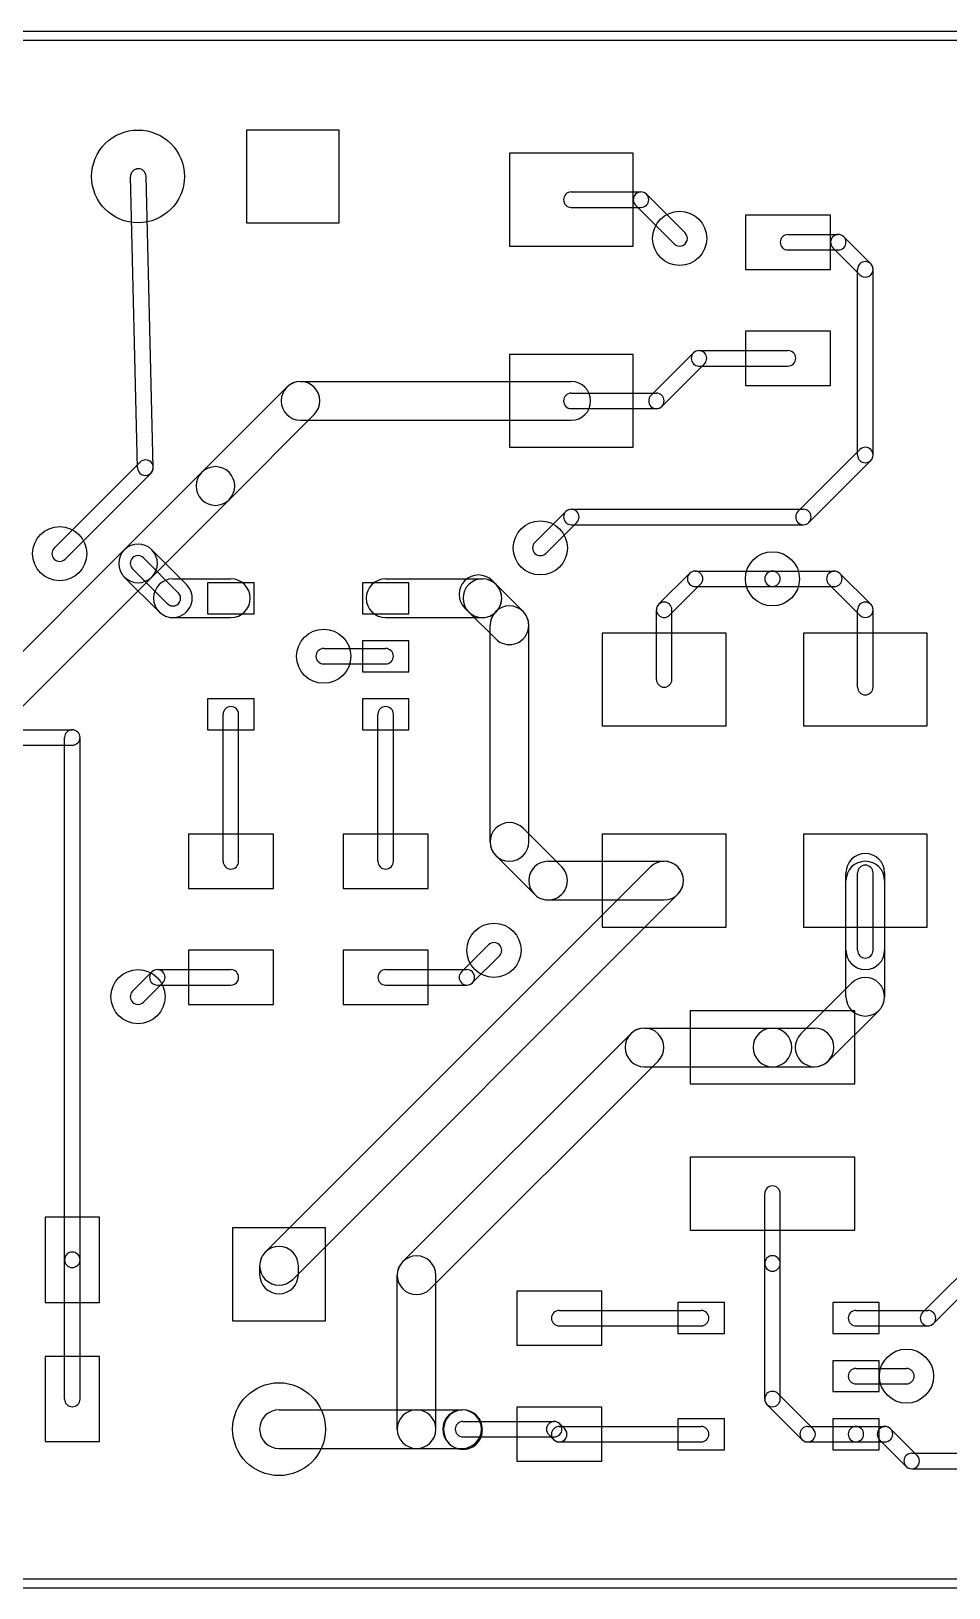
# Model space of a CAD drawing. Header units: millimetres. Extents: x 50 to 240, y -107 to -8.
# Drawn here: x 67.77 to 82.83, y -33.65 to -8.1 of the extents above; entities that cross this region are included whole.
import ezdxf

# ---------------------------------------------------------------- set-up
doc = ezdxf.new("R2010")
doc.units = ezdxf.units.MM
doc.layers.get('0').update_dxf_attribs({"lineweight": 25, "true_color": 0xffffff})
doc.layers.add('BLACK', color=27, linetype='Continuous', true_color=0x333333)

# ---------------------------------------------------------------- blocks, each defined once
blk = doc.blocks.new('PWR-BLK-02-F_Cu')
at = {"layer": 'BLACK'}
for p, q in [((98, -69.925), (128.5, -69.925)), ((98, -70.075), (128.5, -70.075)), ((117.588, -71.548), (116.064, -71.548)), ((116.064, -71.548), (116.064, -73.072)), ((117.588, -73.072), (117.588, -71.548)), ((122.414, -71.929), (120.382, -71.929)), ((120.382, -71.929), (120.382, -73.453)), ((122.414, -73.453), (122.414, -71.929)), ((114.279, -77.0932), (114.163, -72.313)), ((114.533, -77.087), (114.417, -72.3068)), ((121.398, -72.564), (122.541, -72.564)), ((122.451, -72.7808), (123.086, -73.4158)), ((122.631, -72.6012), (123.266, -73.2362)), ((116.064, -73.072), (117.588, -73.072)), ((121.398, -72.818), (122.541, -72.818)), ((125.653, -72.945), (124.256, -72.945)), ((124.256, -72.945), (124.256, -73.834)), ((125.653, -73.834), (125.653, -72.945)), ((124.954, -73.2625), (125.78, -73.2625)), ((126.314, -73.7442), (125.869, -73.2997)), ((120.382, -73.453), (122.414, -73.453)), ((124.954, -73.5165), (125.78, -73.5165)), ((126.134, -73.9238), (125.69, -73.4793)), ((124.256, -73.834), (125.653, -73.834)), ((126.097, -76.882), (126.097, -73.834)), ((126.351, -76.882), (126.351, -73.834)), ((125.653, -74.85), (124.256, -74.85)), ((124.256, -74.85), (124.256, -75.739)), ((125.653, -75.739), (125.653, -74.85)), ((122.414, -75.231), (120.382, -75.231)), ((120.382, -75.231), (120.382, -76.755)), ((122.414, -76.755), (122.414, -75.231)), ((122.705, -75.9032), (123.404, -75.2047)), ((123.494, -75.1675), (124.954, -75.1675)), ((122.885, -76.0828), (123.583, -75.3843)), ((123.494, -75.4215), (124.954, -75.4215)), ((116.728, -75.7685), (115.331, -77.1655)), ((116.953, -75.6755), (121.398, -75.6755)), ((121.398, -75.866), (122.795, -75.866)), ((124.256, -75.739), (125.653, -75.739)), ((121.398, -76.12), (122.795, -76.12)), ((117.178, -76.2175), (115.781, -77.6145)), ((116.953, -76.3105), (121.398, -76.3105)), ((120.382, -76.755), (122.414, -76.755)), ((125.118, -77.8082), (126.134, -76.7922)), ((112.91, -78.4102), (114.32, -77.0002)), ((125.298, -77.9878), (126.314, -76.9718)), ((113.09, -78.5898), (114.5, -77.1798)), ((115.331, -77.1655), (114.061, -78.4355)), ((115.781, -77.6145), (114.511, -78.8845)), ((120.8, -78.3162), (121.308, -77.8082)), ((121.398, -77.771), (125.208, -77.771)), ((120.98, -78.4958), (121.488, -77.9878)), ((121.398, -78.025), (125.208, -78.025)), ((114.061, -78.4355), (111.311, -81.1855)), ((115.082, -79.007), (114.511, -78.4355)), ((114.947, -79.1417), (114.376, -78.5702)), ((114.511, -78.8845), (111.761, -81.6345)), ((114.633, -79.456), (114.061, -78.8845)), ((114.768, -79.3213), (114.196, -78.7498)), ((114.858, -78.914), (115.81, -78.914)), ((118.35, -78.914), (119.938, -78.914)), ((120.162, -79.007), (120.099, -78.9435)), ((122.832, -79.3322), (123.34, -78.8242)), ((123.43, -78.787), (124.7, -78.787)), ((124.7, -78.787), (125.716, -78.787)), ((126.314, -79.3322), (125.806, -78.8242)), ((116.191, -78.9775), (115.429, -78.9775)), ((115.429, -78.9775), (115.429, -79.4855)), ((116.191, -79.4855), (116.191, -78.9775)), ((118.731, -78.9775), (117.969, -78.9775)), ((117.969, -78.9775), (117.969, -79.4855)), ((118.731, -79.4855), (118.731, -78.9775)), ((120.607, -79.4515), (120.162, -79.007)), ((123.012, -79.5118), (123.52, -79.0038)), ((123.43, -79.041), (124.7, -79.041)), ((124.7, -79.041), (125.716, -79.041)), ((126.134, -79.5118), (125.626, -79.0038)), ((119.713, -79.456), (119.649, -79.3925)), ((120.157, -79.9005), (119.713, -79.456)), ((122.795, -80.565), (122.795, -79.422)), ((123.049, -80.565), (123.049, -79.422)), ((126.097, -80.692), (126.097, -79.422)), ((126.351, -80.692), (126.351, -79.422)), ((114.858, -79.549), (115.81, -79.549)), ((115.429, -79.4855), (116.191, -79.4855)), ((117.969, -79.4855), (118.731, -79.4855)), ((118.35, -79.549), (119.938, -79.549)), ((120.065, -83.232), (120.065, -79.676)), ((120.7, -83.232), (120.7, -79.676)), ((118.731, -79.93), (117.969, -79.93)), ((117.969, -79.93), (117.969, -80.438)), ((118.731, -80.438), (118.731, -79.93)), ((123.938, -79.803), (121.906, -79.803)), ((121.906, -79.803), (121.906, -81.327)), ((123.938, -81.327), (123.938, -79.803)), ((127.24, -79.803), (125.208, -79.803)), ((125.208, -79.803), (125.208, -81.327)), ((127.24, -81.327), (127.24, -79.803)), ((117.334, -80.057), (118.35, -80.057)), ((117.334, -80.311), (118.35, -80.311)), ((117.969, -80.438), (118.731, -80.438)), ((116.191, -80.8825), (115.429, -80.8825)), ((115.429, -80.8825), (115.429, -81.3905)), ((116.191, -81.3905), (116.191, -80.8825)), ((118.731, -80.8825), (117.969, -80.8825)), ((117.969, -80.8825), (117.969, -81.3905)), ((118.731, -81.3905), (118.731, -80.8825)), ((115.683, -83.5495), (115.683, -81.1365)), ((115.937, -83.5495), (115.937, -81.1365)), ((118.223, -83.5495), (118.223, -81.1365)), ((118.477, -83.5495), (118.477, -81.1365)), ((110.508, -81.3905), (113.207, -81.3905)), ((115.429, -81.3905), (116.191, -81.3905)), ((117.969, -81.3905), (118.731, -81.3905)), ((121.906, -81.327), (123.938, -81.327)), ((125.208, -81.327), (127.24, -81.327)), ((110.508, -81.6445), (113.207, -81.6445)), ((113.08, -90.09), (113.08, -81.5175)), ((113.334, -90.09), (113.334, -81.5175)), ((121.242, -83.6425), (120.607, -83.0075)), ((116.509, -83.105), (115.112, -83.105)), ((115.112, -83.105), (115.112, -83.994)), ((116.509, -83.994), (116.509, -83.105)), ((119.049, -83.105), (117.652, -83.105)), ((117.652, -83.105), (117.652, -83.994)), ((119.049, -83.994), (119.049, -83.105)), ((123.938, -83.105), (121.906, -83.105)), ((121.906, -83.105), (121.906, -84.629)), ((123.938, -84.629), (123.938, -83.105)), ((127.24, -83.105), (125.208, -83.105)), ((125.208, -83.105), (125.208, -84.629)), ((127.24, -84.629), (127.24, -83.105)), ((120.792, -84.0915), (120.157, -83.4565)), ((116.375, -89.9645), (122.697, -83.6425)), ((121.017, -83.5495), (122.922, -83.5495)), ((125.907, -85.01), (125.907, -83.74)), ((126.097, -85.01), (126.097, -83.74)), ((126.351, -85.01), (126.351, -83.74)), ((126.542, -85.01), (126.542, -83.74)), ((115.112, -83.994), (116.509, -83.994)), ((117.652, -83.994), (119.049, -83.994)), ((125.907, -85.772), (125.907, -83.867)), ((126.542, -85.772), (126.542, -83.867)), ((116.825, -90.4135), (123.147, -84.0915)), ((121.017, -84.1845), (122.922, -84.1845)), ((121.906, -84.629), (123.938, -84.629)), ((125.208, -84.629), (127.24, -84.629)), ((116.509, -85.01), (115.112, -85.01)), ((115.112, -85.01), (115.112, -85.899)), ((116.509, -85.899), (116.509, -85.01)), ((119.049, -85.01), (117.652, -85.01)), ((117.652, -85.01), (117.652, -85.899)), ((119.049, -85.899), (119.049, -85.01)), ((119.594, -85.3647), (120.038, -84.9202)), ((114.604, -85.3275), (115.81, -85.3275)), ((118.35, -85.3275), (119.684, -85.3275)), ((119.773, -85.5443), (120.218, -85.0998)), ((114.514, -85.3647), (114.196, -85.6822)), ((114.693, -85.5443), (114.376, -85.8618)), ((114.604, -85.5815), (115.81, -85.5815)), ((118.35, -85.5815), (119.684, -85.5815)), ((125.167, -86.3795), (125.999, -85.5475)), ((115.112, -85.899), (116.509, -85.899)), ((117.652, -85.899), (119.049, -85.899)), ((126.05, -86.004), (123.35, -86.004)), ((123.35, -86.004), (123.35, -87.204)), ((125.617, -86.8285), (126.449, -85.9965)), ((126.05, -87.204), (126.05, -86.004)), ((122.598, -86.2865), (124.7, -86.2865)), ((124.7, -86.2865), (125.392, -86.2865)), ((122.373, -86.3795), (118.633, -90.1195)), ((122.823, -86.8285), (119.083, -90.5685)), ((122.598, -86.9215), (124.7, -86.9215)), ((124.7, -86.9215), (125.392, -86.9215)), ((123.35, -87.204), (126.05, -87.204)), ((126.05, -88.404), (123.35, -88.404)), ((123.35, -88.404), (123.35, -89.604)), ((126.05, -89.604), (126.05, -88.404)), ((124.573, -90.15), (124.573, -89.004)), ((124.827, -90.15), (124.827, -89.004)), ((113.651, -89.3915), (112.762, -89.3915)), ((112.762, -89.3915), (112.762, -90.7885)), ((113.651, -90.7885), (113.651, -89.3915)), ((117.362, -89.568), (115.838, -89.568)), ((115.838, -89.568), (115.838, -91.092)), ((117.362, -91.092), (117.362, -89.568)), ((123.35, -89.604), (126.05, -89.604)), ((127.163, -90.9577), (128.31, -89.8102)), ((113.08, -92.376), (113.08, -90.09)), ((113.334, -92.376), (113.334, -90.09)), ((116.283, -90.33), (116.283, -90.189)), ((116.918, -90.33), (116.918, -90.189)), ((124.573, -92.376), (124.573, -90.15)), ((124.827, -92.376), (124.827, -90.15)), ((127.342, -91.1373), (128.49, -89.9898)), ((118.541, -92.87), (118.541, -90.344)), ((119.176, -92.87), (119.176, -90.344)), ((121.899, -90.603), (120.502, -90.603)), ((120.502, -90.603), (120.502, -91.492)), ((121.899, -91.492), (121.899, -90.603)), ((112.762, -90.7885), (113.651, -90.7885)), ((121.2, -90.9205), (123.53, -90.9205)), ((123.911, -90.7935), (123.149, -90.7935)), ((123.149, -90.7935), (123.149, -91.3015)), ((123.911, -91.3015), (123.911, -90.7935)), ((126.451, -90.7935), (125.689, -90.7935)), ((125.689, -90.7935), (125.689, -91.3015)), ((126.07, -90.9205), (127.253, -90.9205)), ((126.451, -91.3015), (126.451, -90.7935)), ((115.838, -91.092), (117.362, -91.092)), ((121.2, -91.1745), (123.53, -91.1745)), ((126.07, -91.1745), (127.253, -91.1745)), ((123.149, -91.3015), (123.911, -91.3015)), ((125.689, -91.3015), (126.451, -91.3015)), ((113.651, -91.6775), (112.762, -91.6775)), ((112.762, -91.6775), (112.762, -93.0745)), ((113.651, -93.0745), (113.651, -91.6775)), ((120.502, -91.492), (121.899, -91.492)), ((126.451, -91.746), (125.689, -91.746)), ((125.689, -91.746), (125.689, -92.254)), ((126.07, -91.873), (126.9, -91.873)), ((126.451, -92.254), (126.451, -91.746)), ((126.07, -92.127), (126.9, -92.127)), ((125.187, -93.0423), (124.61, -92.4658)), ((125.366, -92.8627), (124.79, -92.2862)), ((125.689, -92.254), (126.451, -92.254)), ((116.6, -92.5525), (118.858, -92.5525)), ((118.858, -92.5525), (119.606, -92.5525)), ((119.62, -92.743), (121.118, -92.743)), ((119.831, -92.6455), (119.845, -92.6595)), ((121.899, -92.508), (120.502, -92.508)), ((120.502, -92.508), (120.502, -93.397)), ((121.899, -93.397), (121.899, -92.508)), ((123.911, -92.6985), (123.149, -92.6985)), ((123.149, -92.6985), (123.149, -93.2065)), ((123.911, -93.2065), (123.911, -92.6985)), ((126.451, -92.6985), (125.689, -92.6985)), ((125.689, -92.6985), (125.689, -93.2065)), ((126.451, -93.2065), (126.451, -92.6985)), ((119.303, -92.884), (119.303, -92.87)), ((119.62, -92.997), (121.118, -92.997)), ((119.938, -92.884), (119.938, -92.87)), ((121.11, -93.0423), (121.028, -92.9598)), ((121.2, -92.8255), (123.53, -92.8255)), ((121.29, -92.8627), (121.207, -92.7802)), ((125.277, -92.8255), (126.07, -92.8255)), ((126.07, -92.8255), (126.547, -92.8255)), ((126.636, -92.8627), (127.076, -93.3022)), ((112.762, -93.0745), (113.651, -93.0745)), ((116.6, -93.1875), (118.858, -93.1875)), ((118.858, -93.1875), (119.606, -93.1875)), ((119.381, -93.0945), (119.395, -93.1085)), ((121.2, -93.0795), (123.53, -93.0795)), ((123.149, -93.2065), (123.911, -93.2065)), ((125.277, -93.0795), (126.07, -93.0795)), ((125.689, -93.2065), (126.451, -93.2065)), ((126.07, -93.0795), (126.547, -93.0795)), ((126.457, -93.0423), (126.896, -93.4818)), ((120.502, -93.397), (121.899, -93.397)), ((126.986, -93.265), (128.398, -93.265)), ((126.986, -93.519), (128.398, -93.519)), ((98, -95.325), (141, -95.325)), ((98, -95.475), (141, -95.475))]:
    blk.add_line(p, q, dxfattribs=at)
for centre, radius in [((114.286, -72.31), 0.762), ((123.176, -73.326), 0.4445), ((113, -78.5), 0.4445), ((120.89, -78.406), 0.4445), ((124.7, -78.914), 0.4445), ((117.334, -80.184), 0.4445), ((120.128, -85.01), 0.4445), ((114.286, -85.772), 0.4445), ((126.9, -92), 0.4445), ((116.6, -92.87), 0.762)]:
    blk.add_circle(centre, radius, dxfattribs=at)
for centre, radius, start, end in [((114.29, -72.3099), 0.127, 1.4, 181.4), ((121.398, -72.691), 0.127, 90, 270), ((122.541, -72.691), 0.127, 45, 225), ((122.541, -72.691), 0.127, 270, 90), ((123.176, -73.326), 0.127, 225, 45), ((124.954, -73.3895), 0.127, 90, 270), ((125.78, -73.3895), 0.127, 45, 225), ((125.78, -73.3895), 0.127, 270, 90), ((126.224, -73.834), 0.127, 0, 180), ((126.224, -73.834), 0.127, 225, 45), ((123.494, -75.2945), 0.127, 90, 270), ((123.494, -75.2945), 0.127, 315, 135), ((124.954, -75.2945), 0.127, 270, 90), ((116.953, -75.993), 0.3175, 90, 270), ((116.953, -75.993), 0.3175, 315, 135), ((121.398, -75.993), 0.127, 90, 270), ((121.398, -75.993), 0.3175, 270, 90), ((122.795, -75.993), 0.127, 270, 90), ((122.795, -75.993), 0.127, 135, 315), ((126.224, -76.882), 0.127, 180, 0), ((126.224, -76.882), 0.127, 315, 135), ((114.406, -77.0901), 0.127, 181.4, 1.4), ((114.41, -77.09), 0.127, 315, 135), ((115.556, -77.39), 0.3175, 315, 135), ((115.556, -77.39), 0.3175, 135, 315), ((121.398, -77.898), 0.127, 90, 270), ((121.398, -77.898), 0.127, 315, 135), ((125.208, -77.898), 0.127, 135, 315), ((125.208, -77.898), 0.127, 270, 90), ((113, -78.5), 0.127, 135, 315), ((114.286, -78.66), 0.3175, 45, 225), ((114.286, -78.66), 0.3175, 135, 315), ((114.286, -78.66), 0.3175, 315, 135), ((120.89, -78.406), 0.127, 135, 315), ((114.286, -78.66), 0.127, 45, 225), ((114.858, -79.2315), 0.3175, 90, 270), ((115.81, -79.2315), 0.3175, 270, 90), ((118.35, -79.2315), 0.3175, 90, 270), ((119.874, -79.168), 0.3175, 45, 225), ((119.938, -79.2315), 0.3175, 45, 225), ((119.938, -79.2315), 0.3175, 270, 90), ((123.43, -78.914), 0.127, 90, 270), ((123.43, -78.914), 0.127, 315, 135), ((124.7, -78.914), 0.127, 90, 270), ((124.7, -78.914), 0.127, 270, 90), ((125.716, -78.914), 0.127, 45, 225), ((125.716, -78.914), 0.127, 270, 90), ((114.858, -79.2315), 0.3175, 225, 45), ((114.858, -79.2315), 0.127, 225, 45), ((119.938, -79.2315), 0.3175, 225, 45), ((120.382, -79.676), 0.3175, 0, 180), ((120.382, -79.676), 0.3175, 225, 45), ((122.922, -79.422), 0.127, 0, 180), ((122.922, -79.422), 0.127, 135, 315), ((126.224, -79.422), 0.127, 0, 180), ((126.224, -79.422), 0.127, 225, 45), ((117.334, -80.184), 0.127, 90, 270), ((118.35, -80.184), 0.127, 270, 90), ((122.922, -80.565), 0.127, 180, 0), ((126.224, -80.692), 0.127, 180, 0), ((115.81, -81.1365), 0.127, 0, 180), ((118.35, -81.1365), 0.127, 0, 180), ((113.207, -81.5175), 0.127, 0, 180), ((113.207, -81.5175), 0.127, 270, 90), ((120.382, -83.232), 0.3175, 45, 225), ((120.382, -83.232), 0.3175, 180, 0), ((126.224, -83.74), 0.3175, 0, 180), ((115.81, -83.5495), 0.127, 180, 0), ((118.35, -83.5495), 0.127, 180, 0), ((121.017, -83.867), 0.3175, 90, 270), ((121.017, -83.867), 0.3175, 225, 45), ((122.922, -83.867), 0.3175, 315, 135), ((122.922, -83.867), 0.3175, 270, 90), ((126.224, -83.867), 0.3175, 0, 180), ((126.224, -83.74), 0.127, 0, 180), ((120.128, -85.01), 0.127, 315, 135), ((126.224, -85.01), 0.3175, 180, 0), ((126.224, -85.01), 0.127, 180, 0), ((114.604, -85.4545), 0.127, 90, 270), ((114.604, -85.4545), 0.127, 315, 135), ((115.81, -85.4545), 0.127, 270, 90), ((118.35, -85.4545), 0.127, 90, 270), ((119.684, -85.4545), 0.127, 270, 90), ((119.684, -85.4545), 0.127, 135, 315), ((126.224, -85.772), 0.3175, 315, 135), ((114.286, -85.772), 0.127, 135, 315), ((126.224, -85.772), 0.3175, 180, 0), ((122.598, -86.604), 0.3175, 90, 270), ((122.598, -86.604), 0.3175, 315, 135), ((124.7, -86.604), 0.3175, 90, 270), ((124.7, -86.604), 0.3175, 270, 90), ((125.392, -86.604), 0.3175, 270, 90), ((125.392, -86.604), 0.3175, 135, 315), ((124.7, -89.004), 0.127, 0, 180), ((116.6, -90.189), 0.3175, 0, 180), ((113.207, -90.09), 0.127, 0, 180), ((113.207, -90.09), 0.127, 180, 0), ((116.6, -90.189), 0.3175, 135, 315), ((118.858, -90.344), 0.3175, 0, 180), ((118.858, -90.344), 0.3175, 135, 315), ((124.7, -90.15), 0.127, 0, 180), ((124.7, -90.15), 0.127, 180, 0), ((116.6, -90.33), 0.3175, 180, 0), ((121.2, -91.0475), 0.127, 90, 270), ((123.53, -91.0475), 0.127, 270, 90), ((126.07, -91.0475), 0.127, 90, 270), ((127.253, -91.0475), 0.127, 135, 315), ((127.253, -91.0475), 0.127, 270, 90), ((126.07, -92), 0.127, 90, 270), ((126.9, -92), 0.127, 270, 90), ((113.207, -92.376), 0.127, 180, 0), ((124.7, -92.376), 0.127, 45, 225), ((124.7, -92.376), 0.127, 180, 0), ((116.6, -92.87), 0.3175, 90, 270), ((118.858, -92.87), 0.3175, 90, 270), ((118.858, -92.87), 0.3175, 270, 90), ((119.606, -92.87), 0.3175, 45, 225), ((119.62, -92.87), 0.3175, 0, 180), ((119.62, -92.884), 0.3175, 225, 45), ((119.62, -92.87), 0.127, 90, 270), ((119.606, -92.87), 0.3175, 270, 90), ((121.118, -92.87), 0.127, 45, 225), ((121.118, -92.87), 0.127, 270, 90), ((118.858, -92.87), 0.3175, 180, 0), ((119.62, -92.884), 0.3175, 180, 0), ((121.2, -92.9525), 0.127, 90, 270), ((121.2, -92.9525), 0.127, 225, 45), ((123.53, -92.9525), 0.127, 270, 90), ((125.277, -92.9525), 0.127, 90, 270), ((125.277, -92.9525), 0.127, 225, 45), ((126.07, -92.9525), 0.127, 90, 270), ((126.07, -92.9525), 0.127, 270, 90), ((126.547, -92.9525), 0.127, 45, 225), ((126.547, -92.9525), 0.127, 270, 90), ((126.986, -93.392), 0.127, 90, 270), ((126.986, -93.392), 0.127, 225, 45)]:
    blk.add_arc(centre, radius, start, end, dxfattribs=at)

msp = doc.modelspace()

# ---------------------------------------------------------------- block references
msp.add_blockref('PWR-BLK-02-F_Cu', (-44.766, 61.823))

doc.saveas('drawing.dxf')
